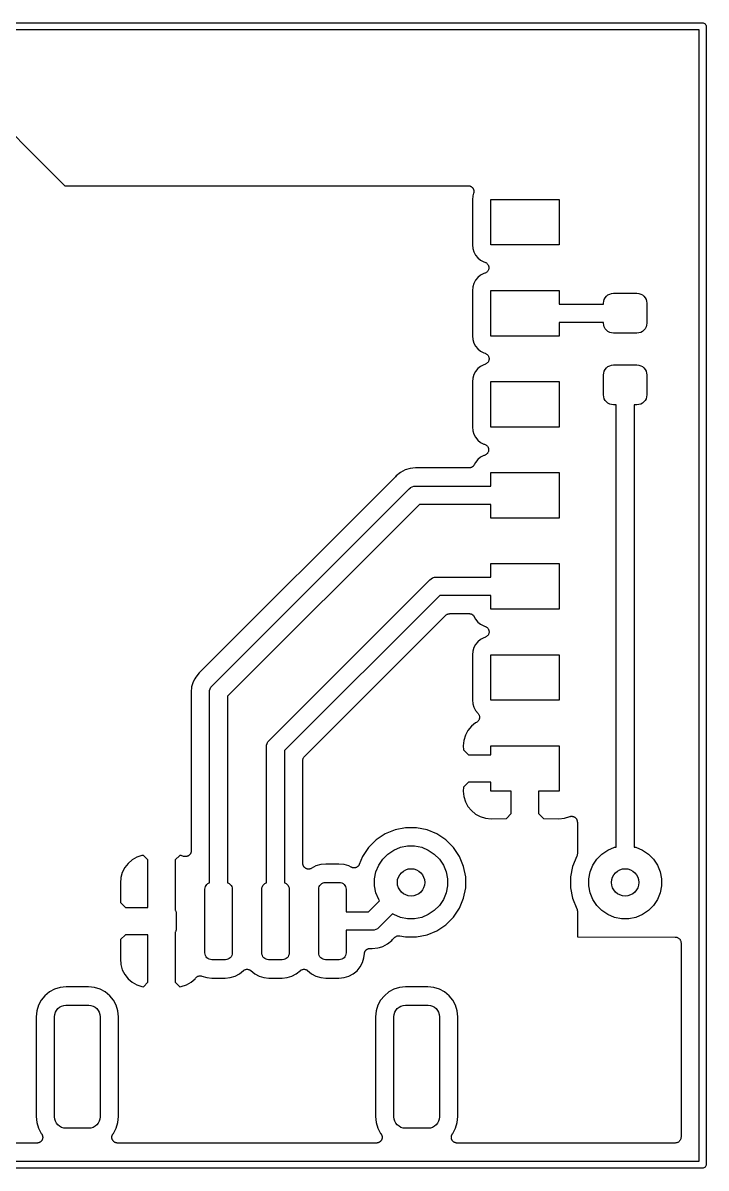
# Model space of a CAD drawing. Header units: millimetres. Extents: x 5.08 to 6.77, y -2.6 to -1.61.
# Drawn here: x 6.184 to 6.775, y -2.601 to -1.611 of the extents above; entities that cross this region are included whole.
import ezdxf

# ---------------------------------------------------------------- set-up
doc = ezdxf.new("R2010")
doc.units = ezdxf.units.MM
doc.layers.add('BLACK', color=7, linetype='Continuous')

msp = doc.modelspace()

# ---------------------------------------------------------------- linework, layer by layer
at = {"layer": 'BLACK'}
for points in [[(5.07888, -1.61122), (6.77151, -1.61122), (6.77165, -1.61121), (6.7718, -1.61122), (6.77223, -1.61126), (6.77279, -1.61143), (6.7733, -1.61171), (6.77375, -1.61208), (6.77412, -1.61252), (6.77439, -1.61304), (6.77456, -1.61359), (6.77462, -1.61417), (6.77461, -1.61432), (6.77461, -2.59828), (6.77462, -2.59843), (6.77456, -2.599), (6.77439, -2.59956), (6.77412, -2.60007), (6.77375, -2.60052), (6.7733, -2.60089), (6.77279, -2.60117), (6.77223, -2.60134), (6.7718, -2.60138), (6.77165, -2.60139), (6.77151, -2.60138), (5.07888, -2.60138)], [(6.14191, -1.6734), (6.2203, -1.75179), (6.22048, -1.75195), (6.22072, -1.75197), (6.56906, -1.75197), (6.56929, -1.75199), (6.56952, -1.752), (6.56977, -1.75205), (6.57003, -1.75208), (6.57025, -1.75215), (6.57048, -1.75219), (6.57071, -1.75229), (6.57096, -1.75237), (6.57116, -1.75248), (6.57137, -1.75257), (6.57159, -1.75272), (6.57182, -1.75284), (6.57199, -1.75299), (6.57218, -1.75312), (6.57236, -1.7533), (6.57256, -1.75347), (6.57271, -1.75365), (6.57287, -1.75381), (6.57301, -1.75403), (6.57317, -1.75423), (6.57328, -1.75443), (6.57341, -1.75463), (6.57351, -1.75487), (6.57363, -1.7551), (6.57369, -1.75532), (6.57378, -1.75553), (6.57383, -1.75578), (6.5739, -1.75603), (6.57392, -1.75626), (6.57397, -1.75649), (6.57397, -1.75675), (6.57399, -1.757), (6.57397, -1.75723), (6.57397, -1.75746), (6.57392, -1.75772), (6.57389, -1.75797), (6.57382, -1.75819), (6.57378, -1.75842), (6.57306, -1.76077), (6.57273, -1.7641), (6.57273, -1.80298), (6.57306, -1.80631), (6.57396, -1.80928), (6.57543, -1.81202), (6.57739, -1.81442), (6.57979, -1.81638), (6.58253, -1.81785), (6.58345, -1.81813), (6.58391, -1.81832), (6.58435, -1.81851), (6.58474, -1.81878), (6.58515, -1.81906), (6.58549, -1.81941), (6.58584, -1.81976), (6.5861, -1.82017), (6.58637, -1.82058), (6.58655, -1.82103), (6.58673, -1.82149), (6.58682, -1.82195), (6.58691, -1.82244), (6.58691, -1.82291), (6.58691, -1.82342), (6.58681, -1.82389), (6.58671, -1.82438), (6.58652, -1.82482), (6.58633, -1.82527), (6.58606, -1.82568), (6.58578, -1.82608), (6.58545, -1.82642), (6.58509, -1.82677), (6.58468, -1.82704), (6.58428, -1.82731), (6.58382, -1.82749), (6.58339, -1.82768), (6.58253, -1.82794), (6.57979, -1.8294), (6.57739, -1.83137), (6.57543, -1.83376), (6.57396, -1.8365), (6.57306, -1.83947), (6.57273, -1.8428), (6.57273, -1.88168), (6.57306, -1.88501), (6.57396, -1.88798), (6.57543, -1.89072), (6.57739, -1.89312), (6.57979, -1.89508), (6.58253, -1.89655), (6.58362, -1.89688), (6.58407, -1.89707), (6.58451, -1.89726), (6.58491, -1.89754), (6.58532, -1.89781), (6.58565, -1.89816), (6.586, -1.89851), (6.58626, -1.89891), (6.58653, -1.89933), (6.58671, -1.89978), (6.5869, -1.90024), (6.58699, -1.90071), (6.58708, -1.90119), (6.58708, -1.90166), (6.58707, -1.90217), (6.58698, -1.90263), (6.58687, -1.90313), (6.58669, -1.90356), (6.58649, -1.90402), (6.58623, -1.90442), (6.58595, -1.90483), (6.5856, -1.90517), (6.58525, -1.90552), (6.58485, -1.90579), (6.58444, -1.90606), (6.58399, -1.90624), (6.58354, -1.90643), (6.58253, -1.90674), (6.57979, -1.9082), (6.57739, -1.91017), (6.57543, -1.91256), (6.57396, -1.9153), (6.57306, -1.91827), (6.57273, -1.9216), (6.57273, -1.96048), (6.57306, -1.96381), (6.57396, -1.96678), (6.57543, -1.96952), (6.57739, -1.97192), (6.57979, -1.97388), (6.58253, -1.97535), (6.58329, -1.97558), (6.58374, -1.97577), (6.58418, -1.97596), (6.58459, -1.97624), (6.58499, -1.97651), (6.58532, -1.97686), (6.58567, -1.97721), (6.58594, -1.97762), (6.5862, -1.97803), (6.58639, -1.97848), (6.58657, -1.97894), (6.58666, -1.97941), (6.58675, -1.97989), (6.58675, -1.98037), (6.58674, -1.98087), (6.58665, -1.98133), (6.58654, -1.98183), (6.58636, -1.98227), (6.58617, -1.98272), (6.58589, -1.98313), (6.58562, -1.98353), (6.58527, -1.98388), (6.58493, -1.98422), (6.58452, -1.98449), (6.58411, -1.98476), (6.58366, -1.98494), (6.58321, -1.98513), (6.58253, -1.98534), (6.57979, -1.9868), (6.57739, -1.98877), (6.57543, -1.99116), (6.57421, -1.99344), (6.57408, -1.99362), (6.57398, -1.99381), (6.57381, -1.99402), (6.57366, -1.99424), (6.5735, -1.9944), (6.57336, -1.99457), (6.57315, -1.99474), (6.57296, -1.99492), (6.57277, -1.99504), (6.5726, -1.99518), (6.57236, -1.99531), (6.57214, -1.99545), (6.57193, -1.99554), (6.57174, -1.99564), (6.57148, -1.99572), (6.57123, -1.99582), (6.57102, -1.99586), (6.5708, -1.99592), (6.57054, -1.99595), (6.57028, -1.996), (6.57005, -1.996), (6.56983, -1.99602), (6.525, -1.99602), (6.52479, -1.99599), (6.52458, -1.99599), (6.52367, -1.9959), (6.51904, -1.99636), (6.51458, -1.99771), (6.51048, -1.9999), (6.50688, -2.00286), (6.50625, -2.00362), (6.5061, -2.00377), (6.50597, -2.00393), (6.33759, -2.17231), (6.33742, -2.17244), (6.33727, -2.17259), (6.33656, -2.17318), (6.33361, -2.17677), (6.33279, -2.17831), (6.33142, -2.18088), (6.33007, -2.18533), (6.32961, -2.18996), (6.32971, -2.19095), (6.3297, -2.19116), (6.32972, -2.19137), (6.32972, -2.32716), (6.32969, -2.32744), (6.32968, -2.32773), (6.32964, -2.32793), (6.32962, -2.32813), (6.32953, -2.3284), (6.32946, -2.32868), (6.32938, -2.32886), (6.32932, -2.32906), (6.32918, -2.32931), (6.32906, -2.32957), (6.32895, -2.32974), (6.32885, -2.32991), (6.32867, -2.33013), (6.3285, -2.33037), (6.32835, -2.33051), (6.32822, -2.33066), (6.328, -2.33084), (6.32779, -2.33104), (6.32762, -2.33114), (6.32746, -2.33127), (6.32721, -2.3314), (6.32697, -2.33156), (6.32678, -2.33163), (6.3266, -2.33172), (6.32632, -2.3318), (6.32606, -2.33191), (6.32586, -2.33194), (6.32566, -2.332), (6.32538, -2.33203), (6.32509, -2.33207), (6.32489, -2.33207), (6.32469, -2.33209), (6.3244, -2.33206), (6.32412, -2.33205), (6.32392, -2.33201), (6.32372, -2.33199), (6.32345, -2.3319), (6.32317, -2.33184), (6.32107, -2.33115), (6.31989, -2.33099), (6.31594, -2.33494), (6.31594, -2.3783), (6.31613, -2.37866), (6.31637, -2.37911), (6.3165, -2.37956), (6.31664, -2.38005), (6.31669, -2.38052), (6.31673, -2.38098), (6.31673, -2.39468), (6.31668, -2.39515), (6.31662, -2.39565), (6.31648, -2.39609), (6.31633, -2.39658), (6.3161, -2.39699), (6.31594, -2.39728), (6.31594, -2.44066), (6.31989, -2.4446), (6.32107, -2.44444), (6.32552, -2.44298), (6.32957, -2.44069), (6.3331, -2.43766), (6.33356, -2.43708), (6.33365, -2.43697), (6.33397, -2.43665), (6.33434, -2.43628), (6.33472, -2.43603), (6.33516, -2.43574), (6.33557, -2.43557), (6.33606, -2.43537), (6.3365, -2.43528), (6.33702, -2.43518), (6.33747, -2.43518), (6.33799, -2.43519), (6.33844, -2.43527), (6.33895, -2.43538), (6.3432, -2.43667), (6.34769, -2.43711), (6.35901, -2.43711), (6.36349, -2.43667), (6.36757, -2.43543), (6.37132, -2.43342), (6.37484, -2.43054), (6.37523, -2.43029), (6.37565, -2.43001), (6.37609, -2.42984), (6.37656, -2.42965), (6.37702, -2.42956), (6.37752, -2.42947), (6.37798, -2.42947), (6.37849, -2.42948), (6.37895, -2.42958), (6.37945, -2.42968), (6.37988, -2.42986), (6.38035, -2.43006), (6.38074, -2.43033), (6.38112, -2.43059), (6.38458, -2.43342), (6.38834, -2.43543), (6.39241, -2.43667), (6.3969, -2.43711), (6.40822, -2.43711), (6.4127, -2.43667), (6.41678, -2.43543), (6.42054, -2.43342), (6.42405, -2.43054), (6.42444, -2.43029), (6.42487, -2.43001), (6.4253, -2.42984), (6.42577, -2.42965), (6.42623, -2.42956), (6.42673, -2.42947), (6.4272, -2.42947), (6.42771, -2.42948), (6.42817, -2.42958), (6.42866, -2.42968), (6.42909, -2.42986), (6.42956, -2.43006), (6.42995, -2.43033), (6.43034, -2.43059), (6.43379, -2.43342), (6.43755, -2.43543), (6.44163, -2.43667), (6.44611, -2.43711), (6.45743, -2.43711), (6.46192, -2.43667), (6.46599, -2.43543), (6.46975, -2.43342), (6.47304, -2.43072), (6.47574, -2.42743), (6.47775, -2.42367), (6.47899, -2.41959), (6.47936, -2.41586), (6.4794, -2.41564), (6.47943, -2.41541), (6.47951, -2.41516), (6.47956, -2.4149), (6.47965, -2.4147), (6.47972, -2.41448), (6.47984, -2.41425), (6.47995, -2.41401), (6.48007, -2.41382), (6.48018, -2.41362), (6.48035, -2.41342), (6.4805, -2.4132), (6.48066, -2.41304), (6.4808, -2.41287), (6.48101, -2.4127), (6.4812, -2.41252), (6.48138, -2.4124), (6.48156, -2.41225), (6.48179, -2.41213), (6.48201, -2.41199), (6.48222, -2.4119), (6.48242, -2.41179), (6.48267, -2.41172), (6.48292, -2.41162), (6.48314, -2.41158), (6.48336, -2.41151), (6.48362, -2.41149), (6.48388, -2.41144), (6.4841, -2.41144), (6.48433, -2.41142), (6.48488, -2.41142), (6.48509, -2.41144), (6.4853, -2.41144), (6.48622, -2.41153), (6.49085, -2.41108), (6.49252, -2.41057), (6.4953, -2.40972), (6.49941, -2.40753), (6.503, -2.40458), (6.50363, -2.40381), (6.50378, -2.40367), (6.50392, -2.4035), (6.50553, -2.40189), (6.5059, -2.4016), (6.50629, -2.40128), (6.50671, -2.40107), (6.50716, -2.40083), (6.50761, -2.4007), (6.5081, -2.40056), (6.50856, -2.40052), (6.50907, -2.40048), (6.50953, -2.40053), (6.50999, -2.40057), (6.51503, -2.40157), (6.52434, -2.40157), (6.53347, -2.39976), (6.54206, -2.3962), (6.5498, -2.39103), (6.55638, -2.38445), (6.56155, -2.37671), (6.56511, -2.36811), (6.56693, -2.35898), (6.56693, -2.34968), (6.56511, -2.34055), (6.56155, -2.33195), (6.55638, -2.32421), (6.5498, -2.31763), (6.54206, -2.31246), (6.53347, -2.3089), (6.52434, -2.30709), (6.51503, -2.30709), (6.5059, -2.3089), (6.49731, -2.31246), (6.48957, -2.31763), (6.48299, -2.32421), (6.47782, -2.33195), (6.47497, -2.33882), (6.47486, -2.33901), (6.47478, -2.33923), (6.47463, -2.33944), (6.4745, -2.33967), (6.47436, -2.33984), (6.47423, -2.34003), (6.47404, -2.34022), (6.47387, -2.34042), (6.4737, -2.34056), (6.47353, -2.34072), (6.47332, -2.34086), (6.47311, -2.34103), (6.47291, -2.34113), (6.47272, -2.34126), (6.47248, -2.34136), (6.47225, -2.34148), (6.47203, -2.34154), (6.47182, -2.34163), (6.47156, -2.34168), (6.47131, -2.34175), (6.47108, -2.34177), (6.47086, -2.34181), (6.4706, -2.34181), (6.47034, -2.34184), (6.47011, -2.34181), (6.46988, -2.34181), (6.46963, -2.34176), (6.46937, -2.34173), (6.46915, -2.34167), (6.46893, -2.34162), (6.46869, -2.34152), (6.46844, -2.34144), (6.46824, -2.34133), (6.46803, -2.34125), (6.46599, -2.34016), (6.46192, -2.33892), (6.45743, -2.33848), (6.44611, -2.33848), (6.44163, -2.33892), (6.43755, -2.34016), (6.43348, -2.34234), (6.43326, -2.34242), (6.43305, -2.34253), (6.43281, -2.3426), (6.43257, -2.3427), (6.43234, -2.34274), (6.43212, -2.34281), (6.43186, -2.34283), (6.43161, -2.34288), (6.43138, -2.34287), (6.43115, -2.3429), (6.43089, -2.34287), (6.43063, -2.34287), (6.43041, -2.34282), (6.43018, -2.34279), (6.42993, -2.34272), (6.42968, -2.34266), (6.42947, -2.34257), (6.42924, -2.34251), (6.42902, -2.34238), (6.42878, -2.34228), (6.42859, -2.34215), (6.42839, -2.34204), (6.42819, -2.34188), (6.42798, -2.34173), (6.42781, -2.34157), (6.42763, -2.34142), (6.42747, -2.34122), (6.42729, -2.34104), (6.42716, -2.34084), (6.42702, -2.34066), (6.4269, -2.34044), (6.42676, -2.34022), (6.42667, -2.34001), (6.42656, -2.3398), (6.42648, -2.33956), (6.42639, -2.33932), (6.42634, -2.33909), (6.42628, -2.33887), (6.42625, -2.33861), (6.4262, -2.33836), (6.4262, -2.33813), (6.42618, -2.3379), (6.42618, -2.24895), (6.42623, -2.24849), (6.42629, -2.24798), (6.42643, -2.24754), (6.42659, -2.24705), (6.42681, -2.24664), (6.42706, -2.24619), (6.42735, -2.24584), (6.42765, -2.24548), (6.54975, -2.12338), (6.55011, -2.12309), (6.55051, -2.12277), (6.55092, -2.12256), (6.55138, -2.12232), (6.55182, -2.12219), (6.55232, -2.12205), (6.55278, -2.12201), (6.55324, -2.12196), (6.5699, -2.12196), (6.57012, -2.12199), (6.57035, -2.12199), (6.57061, -2.12204), (6.57087, -2.12207), (6.57108, -2.12214), (6.5713, -2.12218), (6.57155, -2.12229), (6.5718, -2.12237), (6.572, -2.12247), (6.5722, -2.12256), (6.57242, -2.12271), (6.57266, -2.12284), (6.57283, -2.12298), (6.57301, -2.1231), (6.5732, -2.12329), (6.57341, -2.12346), (6.57355, -2.12364), (6.5737, -2.12379), (6.57385, -2.12402), (6.57402, -2.12423), (6.57412, -2.12442), (6.57424, -2.12461), (6.57543, -2.12682), (6.57739, -2.12922), (6.57979, -2.13118), (6.58253, -2.13265), (6.58362, -2.13298), (6.58407, -2.13317), (6.58451, -2.13336), (6.58492, -2.13364), (6.58532, -2.13391), (6.58565, -2.13426), (6.586, -2.13461), (6.58626, -2.13501), (6.58653, -2.13543), (6.58671, -2.13588), (6.5869, -2.13634), (6.58699, -2.13681), (6.58708, -2.13729), (6.58708, -2.13777), (6.58707, -2.13827), (6.58698, -2.13873), (6.58687, -2.13923), (6.58669, -2.13966), (6.58649, -2.14012), (6.58623, -2.14052), (6.58595, -2.14093), (6.5856, -2.14127), (6.58525, -2.14162), (6.58485, -2.14189), (6.58444, -2.14216), (6.58399, -2.14234), (6.58354, -2.14253), (6.58253, -2.14284), (6.57979, -2.1443), (6.57739, -2.14627), (6.57543, -2.14866), (6.57396, -2.1514), (6.57306, -2.15437), (6.57273, -2.1577), (6.57273, -2.19658), (6.57306, -2.19991), (6.57396, -2.20288), (6.57543, -2.20562), (6.57776, -2.20846), (6.57802, -2.20886), (6.57829, -2.20928), (6.57846, -2.20971), (6.57865, -2.21018), (6.57874, -2.21064), (6.57883, -2.21114), (6.57883, -2.21162), (6.57882, -2.21212), (6.57872, -2.21258), (6.57862, -2.21307), (6.57844, -2.21351), (6.57824, -2.21397), (6.57797, -2.21436), (6.57769, -2.21478), (6.57735, -2.21511), (6.577, -2.21546), (6.5766, -2.21572), (6.57621, -2.21599), (6.5754, -2.21642), (6.5718, -2.21937), (6.56885, -2.22297), (6.56665, -2.22707), (6.5653, -2.23153), (6.56483, -2.23634), (6.56491, -2.23975), (6.56919, -2.24403), (6.58858, -2.24403), (6.58858, -2.23616), (6.64764, -2.23616), (6.64764, -2.27553), (6.62992, -2.27553), (6.62992, -2.29492), (6.63417, -2.29917), (6.64741, -2.29928), (6.65227, -2.29881), (6.657, -2.29737), (6.65723, -2.29733), (6.65745, -2.29726), (6.65771, -2.29724), (6.65796, -2.29719), (6.65819, -2.2972), (6.65842, -2.29718), (6.65868, -2.2972), (6.65894, -2.29721), (6.65916, -2.29725), (6.65939, -2.29728), (6.65964, -2.29735), (6.65989, -2.29741), (6.6601, -2.2975), (6.66032, -2.29757), (6.66055, -2.29769), (6.66079, -2.29779), (6.66098, -2.29792), (6.66118, -2.29803), (6.66138, -2.2982), (6.66159, -2.29834), (6.66176, -2.29851), (6.66193, -2.29865), (6.6621, -2.29885), (6.66228, -2.29904), (6.6624, -2.29923), (6.66255, -2.29941), (6.66267, -2.29964), (6.66281, -2.29985), (6.6629, -2.30007), (6.66301, -2.30027), (6.66308, -2.30052), (6.66318, -2.30076), (6.66322, -2.30098), (6.66329, -2.3012), (6.66332, -2.30146), (6.66336, -2.30172), (6.66336, -2.30195), (6.66339, -2.30218), (6.66339, -2.32975), (6.66333, -2.33021), (6.66328, -2.33072), (6.66314, -2.33116), (6.66301, -2.3316), (6.6593, -2.34055), (6.65748, -2.34968), (6.65748, -2.35898), (6.6593, -2.36811), (6.66303, -2.37713), (6.66316, -2.37757), (6.6633, -2.37807), (6.66334, -2.37853), (6.66339, -2.37898), (6.66339, -2.40133), (6.66341, -2.40155), (6.66363, -2.40157), (6.74802, -2.40158), (6.74849, -2.40163), (6.74899, -2.40168), (6.74944, -2.40183), (6.74992, -2.40198), (6.75033, -2.40221), (6.75078, -2.40245), (6.75114, -2.40275), (6.75153, -2.40308), (6.75182, -2.40344), (6.75214, -2.40384), (6.75235, -2.40425), (6.75259, -2.4047), (6.75272, -2.40515), (6.75286, -2.40564), (6.75291, -2.40611), (6.75295, -2.40657), (6.75295, -2.57479), (6.7529, -2.57526), (6.75284, -2.57576), (6.7527, -2.57621), (6.75255, -2.57669), (6.75232, -2.57711), (6.75208, -2.57755), (6.75178, -2.57791), (6.75145, -2.5783), (6.75108, -2.57859), (6.75069, -2.57891), (6.75027, -2.57913), (6.74983, -2.57936), (6.74938, -2.57949), (6.74889, -2.57964), (6.74842, -2.57968), (6.74795, -2.57972), (6.55942, -2.57972), (6.55918, -2.5797), (6.55895, -2.5797), (6.5587, -2.57964), (6.55845, -2.57962), (6.55822, -2.57954), (6.55799, -2.5795), (6.55776, -2.5794), (6.55752, -2.57932), (6.55731, -2.57921), (6.55709, -2.57912), (6.55688, -2.57897), (6.55666, -2.57885), (6.55648, -2.5787), (6.55629, -2.57857), (6.55611, -2.57839), (6.55591, -2.57822), (6.55577, -2.57804), (6.5556, -2.57787), (6.55546, -2.57766), (6.5553, -2.57746), (6.55519, -2.57725), (6.55506, -2.57706), (6.55497, -2.57682), (6.55485, -2.5766), (6.55478, -2.57637), (6.55469, -2.57615), (6.55465, -2.57591), (6.55457, -2.57566), (6.55455, -2.57543), (6.55451, -2.5752), (6.55451, -2.57494), (6.55449, -2.57469), (6.55451, -2.57446), (6.55451, -2.57422), (6.55456, -2.57397), (6.55459, -2.57372), (6.55466, -2.57349), (6.5547, -2.57326), (6.5548, -2.57303), (6.55488, -2.57279), (6.55499, -2.57258), (6.55508, -2.57236), (6.55522, -2.57215), (6.55534, -2.57193), (6.55549, -2.57175), (6.55562, -2.57155), (6.55579, -2.57135), (6.55816, -2.56691), (6.55962, -2.56209), (6.56014, -2.55684), (6.56014, -2.47072), (6.55962, -2.46547), (6.55816, -2.46065), (6.55579, -2.45621), (6.5526, -2.45232), (6.54871, -2.44913), (6.54427, -2.44676), (6.53946, -2.4453), (6.5342, -2.44478), (6.51501, -2.44478), (6.50976, -2.4453), (6.50494, -2.44676), (6.5005, -2.44913), (6.49661, -2.45232), (6.49342, -2.45621), (6.49105, -2.46065), (6.48959, -2.46547), (6.48907, -2.47072), (6.48907, -2.55684), (6.48959, -2.56209), (6.49105, -2.56691), (6.49342, -2.57135), (6.49364, -2.57161), (6.49376, -2.5718), (6.49391, -2.57199), (6.49403, -2.57221), (6.49417, -2.57243), (6.49425, -2.57264), (6.49436, -2.57285), (6.49443, -2.5731), (6.49453, -2.57333), (6.49457, -2.57356), (6.49464, -2.57379), (6.49466, -2.57404), (6.49471, -2.57429), (6.49471, -2.57453), (6.49473, -2.57476), (6.4947, -2.57501), (6.4947, -2.57527), (6.49465, -2.5755), (6.49462, -2.57573), (6.49455, -2.57597), (6.4945, -2.57622), (6.49441, -2.57644), (6.49434, -2.57666), (6.49422, -2.57689), (6.49412, -2.57712), (6.49398, -2.57731), (6.49387, -2.57752), (6.49371, -2.57772), (6.49357, -2.57793), (6.4934, -2.57809), (6.49325, -2.57827), (6.49305, -2.57843), (6.49287, -2.57861), (6.49268, -2.57874), (6.49249, -2.57889), (6.49227, -2.57901), (6.49206, -2.57915), (6.49184, -2.57924), (6.49163, -2.57935), (6.49139, -2.57942), (6.49115, -2.57952), (6.49092, -2.57956), (6.4907, -2.57963), (6.49044, -2.57965), (6.4902, -2.5797), (6.48996, -2.5797), (6.48973, -2.57972), (6.26611, -2.57972), (6.26588, -2.5797), (6.26564, -2.5797), (6.26539, -2.57964), (6.26514, -2.57962), (6.26492, -2.57954), (6.26469, -2.5795), (6.26445, -2.5794), (6.26421, -2.57932), (6.264, -2.57921), (6.26379, -2.57912), (6.26358, -2.57897), (6.26335, -2.57885), (6.26317, -2.5787), (6.26298, -2.57857), (6.2628, -2.57839), (6.26261, -2.57822), (6.26246, -2.57804), (6.26229, -2.57787), (6.26215, -2.57766), (6.26199, -2.57746), (6.26189, -2.57725), (6.26176, -2.57706), (6.26166, -2.57682), (6.26154, -2.5766), (6.26148, -2.57637), (6.26139, -2.57615), (6.26134, -2.57591), (6.26127, -2.57566), (6.26125, -2.57543), (6.2612, -2.5752), (6.2612, -2.57494), (6.26118, -2.57469), (6.2612, -2.57446), (6.2612, -2.57422), (6.26125, -2.57397), (6.26128, -2.57372), (6.26135, -2.57349), (6.2614, -2.57326), (6.26149, -2.57303), (6.26157, -2.57279), (6.26168, -2.57258), (6.26177, -2.57236), (6.26191, -2.57215), (6.26203, -2.57193), (6.26218, -2.57175), (6.26231, -2.57155), (6.26248, -2.57135), (6.26485, -2.56691), (6.26632, -2.56209), (6.26683, -2.55684), (6.26683, -2.47072), (6.26632, -2.46547), (6.26485, -2.46065), (6.26248, -2.45621), (6.25929, -2.45232), (6.2554, -2.44913), (6.25096, -2.44676), (6.24615, -2.4453), (6.2409, -2.44478), (6.2217, -2.44478), (6.21645, -2.4453), (6.21163, -2.44676), (6.2072, -2.44913), (6.20331, -2.45232), (6.20012, -2.45621), (6.19774, -2.46065), (6.19628, -2.46547), (6.19577, -2.47072), (6.19577, -2.55684), (6.19628, -2.56209), (6.19774, -2.56691), (6.20012, -2.57135), (6.20033, -2.57161), (6.20046, -2.5718), (6.2006, -2.57199), (6.20072, -2.57221), (6.20086, -2.57243), (6.20095, -2.57264), (6.20106, -2.57285), (6.20113, -2.5731), (6.20122, -2.57333), (6.20126, -2.57356), (6.20133, -2.57379), (6.20135, -2.57404), (6.2014, -2.57429), (6.2014, -2.57453), (6.20142, -2.57476), (6.20139, -2.57501), (6.20139, -2.57527), (6.20134, -2.5755), (6.20132, -2.57573), (6.20124, -2.57597), (6.20119, -2.57622), (6.2011, -2.57644), (6.20103, -2.57666), (6.20091, -2.57689), (6.20081, -2.57712), (6.20068, -2.57731), (6.20056, -2.57752), (6.2004, -2.57772), (6.20026, -2.57793), (6.20009, -2.57809), (6.19994, -2.57827), (6.19975, -2.57843), (6.19956, -2.57861), (6.19937, -2.57874), (6.19919, -2.57889), (6.19896, -2.57901), (6.19875, -2.57915), (6.19853, -2.57924), (6.19833, -2.57935), (6.19808, -2.57942), (6.19785, -2.57952), (6.19762, -2.57956), (6.19739, -2.57963), (6.19714, -2.57965), (6.19689, -2.5797), (6.19665, -2.5797), (6.19642, -2.57972), (5.10237, -2.57972)]]:
    msp.add_lwpolyline(points, dxfattribs=at)
for points in [[(6.7687, -1.61713), (5.08169, -1.61713), (5.08169, -2.59547), (6.7687, -2.59547)], [(6.64764, -1.76386), (6.64764, -1.80323), (6.58858, -1.80323), (6.58858, -1.76386)], [(6.68602, -1.87082), (6.68602, -1.87011), (6.64764, -1.87011), (6.64764, -1.88193), (6.58858, -1.88193), (6.58858, -1.84256), (6.64764, -1.84256), (6.64764, -1.85437), (6.68602, -1.85437), (6.68602, -1.85359), (6.68619, -1.85191), (6.68668, -1.8503), (6.68748, -1.84881), (6.68855, -1.8475), (6.68985, -1.84643), (6.69134, -1.84564), (6.69296, -1.84515), (6.69464, -1.84498), (6.71481, -1.84498), (6.71649, -1.84515), (6.71811, -1.84564), (6.7196, -1.84643), (6.7209, -1.8475), (6.72197, -1.84881), (6.72277, -1.8503), (6.72326, -1.85191), (6.72343, -1.85359), (6.72343, -1.87082), (6.72326, -1.8725), (6.72277, -1.87411), (6.72197, -1.8756), (6.7209, -1.87691), (6.7196, -1.87798), (6.71811, -1.87877), (6.71649, -1.87926), (6.71481, -1.87943), (6.69464, -1.87943), (6.69296, -1.87926), (6.69134, -1.87877), (6.68985, -1.87798), (6.68855, -1.87691), (6.68748, -1.8756), (6.68668, -1.87411), (6.68619, -1.8725)], [(6.68855, -1.93891), (6.68748, -1.93761), (6.68668, -1.93612), (6.68619, -1.9345), (6.68602, -1.93282), (6.68602, -1.9156), (6.68619, -1.91392), (6.68668, -1.9123), (6.68748, -1.91082), (6.68855, -1.90951), (6.68985, -1.90844), (6.69134, -1.90764), (6.69296, -1.90715), (6.69464, -1.90699), (6.71481, -1.90699), (6.71649, -1.90715), (6.71811, -1.90764), (6.7196, -1.90844), (6.7209, -1.90951), (6.72197, -1.91082), (6.72277, -1.9123), (6.72326, -1.91392), (6.72343, -1.9156), (6.72343, -1.93282), (6.72326, -1.9345), (6.72277, -1.93612), (6.72197, -1.93761), (6.7209, -1.93891), (6.7196, -1.93999), (6.71811, -1.94078), (6.71649, -1.94127), (6.71481, -1.94144), (6.7126, -1.94144), (6.7126, -2.32378), (6.71391, -2.32404), (6.71964, -2.32642), (6.7248, -2.32987), (6.72919, -2.33425), (6.73264, -2.33941), (6.73501, -2.34514), (6.73622, -2.35123), (6.73622, -2.35743), (6.73501, -2.36352), (6.73264, -2.36925), (6.72919, -2.37441), (6.7248, -2.3788), (6.71964, -2.38224), (6.71391, -2.38462), (6.70783, -2.38583), (6.70162, -2.38583), (6.69554, -2.38462), (6.68981, -2.38224), (6.68465, -2.3788), (6.68026, -2.37441), (6.67681, -2.36925), (6.67444, -2.36352), (6.67323, -2.35743), (6.67323, -2.35123), (6.67444, -2.34514), (6.67681, -2.33941), (6.68026, -2.33425), (6.68465, -2.32987), (6.68981, -2.32642), (6.69554, -2.32404), (6.69685, -2.32378), (6.69685, -1.94144), (6.69464, -1.94144), (6.69296, -1.94127), (6.69134, -1.94078), (6.68985, -1.93999)], [(6.64764, -1.92136), (6.64764, -1.96073), (6.58858, -1.96073), (6.58858, -1.92136)], [(6.34543, -2.18996), (6.34547, -2.18957), (6.34559, -2.18842), (6.34604, -2.18693), (6.34677, -2.18556), (6.34775, -2.18437), (6.34805, -2.18412), (6.51783, -2.01435), (6.51807, -2.01405), (6.51912, -2.01319), (6.51927, -2.01306), (6.52064, -2.01233), (6.52212, -2.01188), (6.52367, -2.01173), (6.52405, -2.01177), (6.58858, -2.01177), (6.58858, -1.99996), (6.64764, -1.99996), (6.64764, -2.03933), (6.58858, -2.03933), (6.58858, -2.02751), (6.52693, -2.02751), (6.36122, -2.19322), (6.36122, -2.35469), (6.36151, -2.35478), (6.36253, -2.35533), (6.36343, -2.35606), (6.36416, -2.35696), (6.36471, -2.35798), (6.36504, -2.35908), (6.36516, -2.36024), (6.36516, -2.41535), (6.36504, -2.41651), (6.36471, -2.41761), (6.36416, -2.41864), (6.36343, -2.41953), (6.36253, -2.42026), (6.36151, -2.42081), (6.3604, -2.42115), (6.35925, -2.42126), (6.34744, -2.42126), (6.34629, -2.42115), (6.34518, -2.42081), (6.34416, -2.42026), (6.34327, -2.41953), (6.34253, -2.41864), (6.34198, -2.41761), (6.34165, -2.41651), (6.34154, -2.41535), (6.34154, -2.36024), (6.34165, -2.35908), (6.34198, -2.35798), (6.34253, -2.35696), (6.34327, -2.35606), (6.34416, -2.35533), (6.34518, -2.35478), (6.34547, -2.35469), (6.34547, -2.19035)], [(6.39696, -2.23157), (6.39726, -2.23132), (6.53554, -2.09305), (6.53579, -2.09275), (6.53698, -2.09176), (6.53835, -2.09103), (6.53984, -2.09058), (6.54099, -2.09047), (6.54138, -2.09043), (6.54177, -2.09047), (6.58858, -2.09047), (6.58858, -2.07866), (6.64764, -2.07866), (6.64764, -2.11803), (6.58858, -2.11803), (6.58858, -2.10621), (6.54464, -2.10621), (6.41043, -2.24042), (6.41043, -2.35469), (6.41072, -2.35478), (6.41175, -2.35533), (6.41264, -2.35606), (6.41337, -2.35696), (6.41392, -2.35798), (6.41426, -2.35908), (6.41437, -2.36024), (6.41437, -2.41535), (6.41426, -2.41651), (6.41392, -2.41761), (6.41337, -2.41864), (6.41264, -2.41953), (6.41175, -2.42026), (6.41072, -2.42081), (6.40962, -2.42115), (6.40846, -2.42126), (6.39665, -2.42126), (6.3955, -2.42115), (6.39439, -2.42081), (6.39337, -2.42026), (6.39248, -2.41953), (6.39174, -2.41864), (6.3912, -2.41761), (6.39086, -2.41651), (6.39075, -2.41535), (6.39075, -2.36024), (6.39086, -2.35908), (6.3912, -2.35798), (6.39174, -2.35696), (6.39248, -2.35606), (6.39337, -2.35533), (6.39439, -2.35478), (6.39469, -2.35469), (6.39469, -2.23755), (6.39465, -2.23716), (6.3948, -2.23562), (6.39525, -2.23413), (6.39565, -2.23339), (6.39598, -2.23277), (6.39644, -2.2322), (6.39672, -2.23187)], [(6.64764, -2.15746), (6.64764, -2.19683), (6.58858, -2.19683), (6.58858, -2.15746)], [(6.56483, -2.27534), (6.5653, -2.28016), (6.56665, -2.28461), (6.56885, -2.28871), (6.5718, -2.29231), (6.5754, -2.29526), (6.5795, -2.29746), (6.58395, -2.29881), (6.58881, -2.29928), (6.60205, -2.29917), (6.6063, -2.29492), (6.6063, -2.27553), (6.58858, -2.27553), (6.58858, -2.26765), (6.56919, -2.26765), (6.56491, -2.27193)], [(6.48622, -2.39571), (6.48583, -2.39567), (6.46358, -2.39567), (6.46358, -2.41535), (6.46347, -2.41651), (6.46313, -2.41761), (6.46259, -2.41864), (6.46185, -2.41953), (6.46096, -2.42026), (6.45994, -2.42081), (6.45883, -2.42115), (6.45768, -2.42126), (6.44587, -2.42126), (6.44471, -2.42115), (6.44361, -2.42081), (6.44259, -2.42026), (6.44169, -2.41953), (6.44096, -2.41864), (6.44041, -2.41761), (6.44007, -2.41651), (6.43996, -2.41535), (6.43996, -2.36024), (6.44007, -2.35908), (6.44041, -2.35798), (6.44096, -2.35696), (6.44169, -2.35606), (6.44259, -2.35533), (6.44361, -2.35478), (6.44471, -2.35444), (6.44587, -2.35433), (6.45768, -2.35433), (6.45883, -2.35444), (6.45994, -2.35478), (6.46096, -2.35533), (6.46185, -2.35606), (6.46259, -2.35696), (6.46313, -2.35798), (6.46347, -2.35908), (6.46358, -2.36024), (6.46358, -2.37992), (6.48296, -2.37992), (6.49252, -2.37036), (6.49177, -2.36925), (6.4894, -2.36352), (6.48819, -2.35743), (6.48819, -2.35123), (6.4894, -2.34514), (6.49177, -2.33941), (6.49522, -2.33425), (6.49961, -2.32987), (6.50477, -2.32642), (6.5105, -2.32404), (6.51658, -2.32283), (6.52279, -2.32283), (6.52887, -2.32404), (6.5346, -2.32642), (6.53976, -2.32987), (6.54415, -2.33425), (6.5476, -2.33941), (6.54997, -2.34514), (6.55118, -2.35123), (6.55118, -2.35743), (6.54997, -2.36352), (6.5476, -2.36925), (6.54415, -2.37441), (6.53976, -2.3788), (6.5346, -2.38224), (6.52887, -2.38462), (6.52279, -2.38583), (6.51658, -2.38583), (6.5105, -2.38462), (6.50477, -2.38224), (6.50365, -2.3815), (6.49206, -2.39309), (6.49182, -2.39339), (6.49062, -2.39437), (6.48925, -2.39511), (6.48776, -2.39556), (6.48661, -2.39567)], [(6.2872, -2.33115), (6.28275, -2.33261), (6.27869, -2.3349), (6.27516, -2.33793), (6.27229, -2.34159), (6.27019, -2.34574), (6.26894, -2.35023), (6.26857, -2.35515), (6.26869, -2.37174), (6.27293, -2.37598), (6.29232, -2.37598), (6.29232, -2.33494), (6.28838, -2.33099)], [(6.2872, -2.44444), (6.28838, -2.4446), (6.29232, -2.44066), (6.29232, -2.39961), (6.27293, -2.39961), (6.26869, -2.40385), (6.26857, -2.42044), (6.26894, -2.42536), (6.27019, -2.42985), (6.27229, -2.434), (6.27516, -2.43766), (6.27869, -2.44069), (6.28275, -2.44298)], [(6.21236, -2.56085), (6.2118, -2.55901), (6.21161, -2.55709), (6.21161, -2.47047), (6.2118, -2.46855), (6.21236, -2.46671), (6.21327, -2.465), (6.2145, -2.46351), (6.21599, -2.46229), (6.21769, -2.46138), (6.21954, -2.46082), (6.22146, -2.46063), (6.24114, -2.46063), (6.24306, -2.46082), (6.24491, -2.46138), (6.24661, -2.46229), (6.2481, -2.46351), (6.24933, -2.465), (6.25024, -2.46671), (6.2508, -2.46855), (6.25098, -2.47047), (6.25098, -2.55709), (6.2508, -2.55901), (6.25024, -2.56085), (6.24933, -2.56255), (6.2481, -2.56405), (6.24661, -2.56527), (6.24491, -2.56618), (6.24306, -2.56674), (6.24114, -2.56693), (6.22146, -2.56693), (6.21954, -2.56674), (6.21769, -2.56618), (6.21599, -2.56527), (6.2145, -2.56405), (6.21327, -2.56255)], [(6.54141, -2.46351), (6.54263, -2.465), (6.54354, -2.46671), (6.5441, -2.46855), (6.54429, -2.47047), (6.54429, -2.55709), (6.5441, -2.55901), (6.54354, -2.56085), (6.54263, -2.56255), (6.54141, -2.56405), (6.53992, -2.56527), (6.53822, -2.56618), (6.53637, -2.56674), (6.53445, -2.56693), (6.51476, -2.56693), (6.51284, -2.56674), (6.511, -2.56618), (6.5093, -2.56527), (6.5078, -2.56405), (6.50658, -2.56255), (6.50567, -2.56085), (6.50511, -2.55901), (6.50492, -2.55709), (6.50492, -2.47047), (6.50511, -2.46855), (6.50567, -2.46671), (6.50658, -2.465), (6.5078, -2.46351), (6.5093, -2.46229), (6.511, -2.46138), (6.51284, -2.46082), (6.51476, -2.46063), (6.53445, -2.46063), (6.53637, -2.46082), (6.53822, -2.46138), (6.53992, -2.46229)]]:
    msp.add_lwpolyline(points, close=True, dxfattribs=at)
for centre in [(6.51969, -2.35433), (6.70472, -2.35433)]:
    msp.add_circle(centre, 0.01181, dxfattribs=at)

doc.saveas('drawing.dxf')
